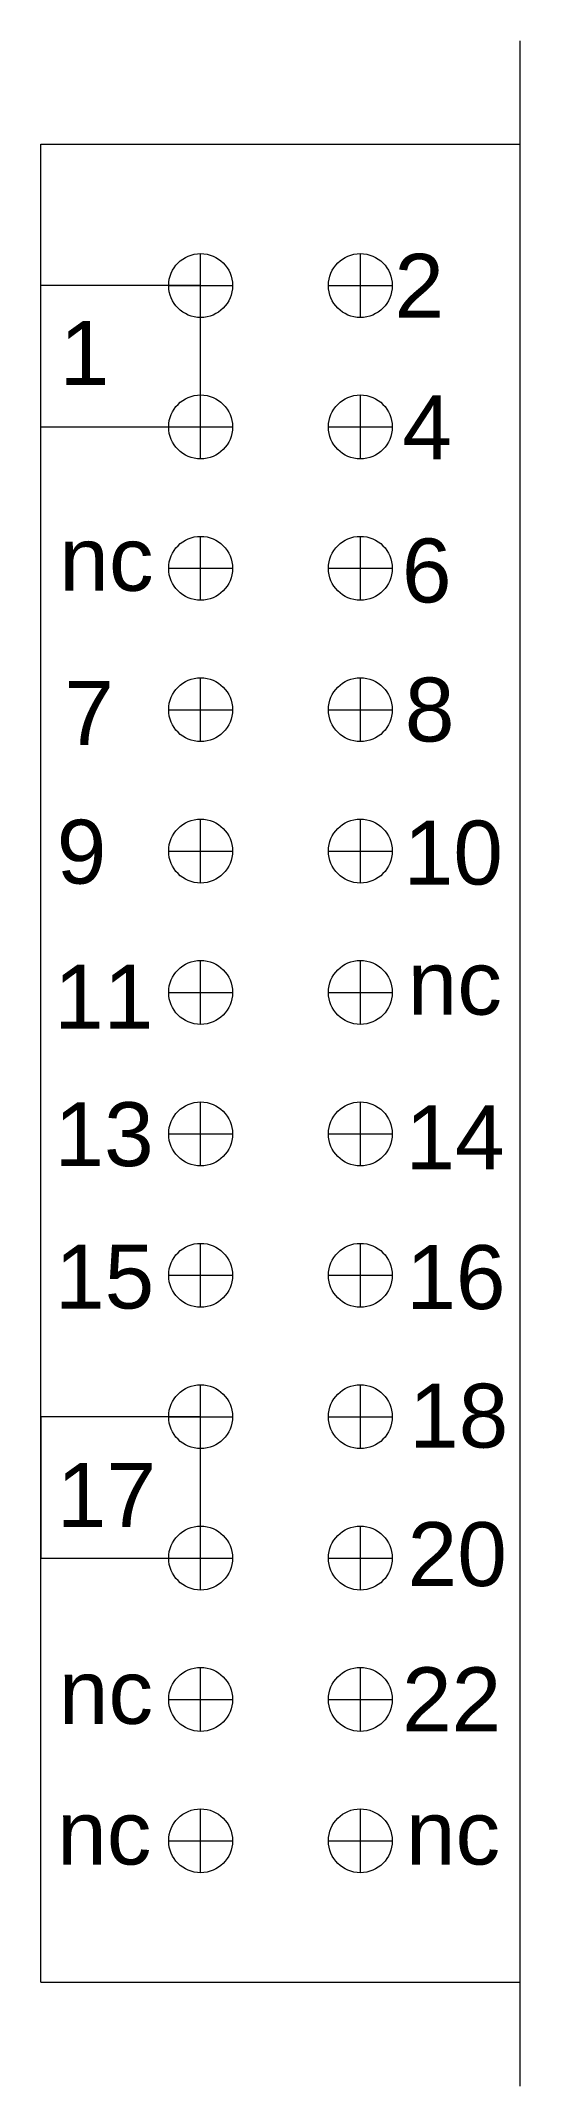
# Model space of a CAD drawing. Header units: inches. Extents: x 221.7 to 225.5, y 511.2 to 527.2.
import ezdxf

# ---------------------------------------------------------------- set-up
doc = ezdxf.new("R2010")
doc.units = ezdxf.units.IN
doc.header["$MEASUREMENT"] = 0
doc.layers.add('A101-Floorplan-1st-floor', color=7, linetype='Continuous', lineweight=9)
doc.styles.add('Small', font='Arial.ttf', dxfattribs={"height": 0.5})

msp = doc.modelspace()

# ---------------------------------------------------------------- linework, layer by layer
at = {"layer": 'A101-Floorplan-1st-floor', "lineweight": 5}
for p, q in [((225.455, 511.238), (225.455, 527.238)), ((221.705, 512.05), (221.705, 526.43)), ((221.705, 526.43), (225.455, 526.43)), ((222.955, 525.074), (222.955, 525.574)), ((224.205, 525.074), (224.205, 525.574)), ((222.955, 525.324), (221.705, 525.324)), ((222.705, 525.324), (223.205, 525.324)), ((222.955, 524.218), (222.955, 525.324)), ((223.955, 525.324), (224.455, 525.324)), ((222.955, 523.968), (222.955, 524.468)), ((224.205, 523.968), (224.205, 524.468)), ((221.705, 524.218), (222.955, 524.218)), ((222.705, 524.218), (223.205, 524.218)), ((223.955, 524.218), (224.455, 524.218)), ((222.955, 522.862), (222.955, 523.362)), ((224.205, 522.862), (224.205, 523.362)), ((222.705, 523.112), (223.205, 523.112)), ((223.955, 523.112), (224.455, 523.112)), ((222.955, 521.756), (222.955, 522.256)), ((224.205, 521.756), (224.205, 522.256)), ((222.705, 522.006), (223.205, 522.006)), ((223.955, 522.006), (224.455, 522.006)), ((222.955, 520.65), (222.955, 521.15)), ((224.205, 520.65), (224.205, 521.15)), ((222.705, 520.9), (223.205, 520.9)), ((223.955, 520.9), (224.455, 520.9)), ((222.955, 519.544), (222.955, 520.044)), ((224.205, 519.544), (224.205, 520.044)), ((222.705, 519.794), (223.205, 519.794)), ((223.955, 519.794), (224.455, 519.794)), ((222.955, 518.437), (222.955, 518.937)), ((224.205, 518.437), (224.205, 518.937)), ((222.705, 518.687), (223.205, 518.687)), ((223.955, 518.687), (224.455, 518.687)), ((222.955, 517.331), (222.955, 517.831)), ((224.205, 517.331), (224.205, 517.831)), ((222.705, 517.581), (223.205, 517.581)), ((223.955, 517.581), (224.455, 517.581)), ((222.955, 516.225), (222.955, 516.725)), ((224.205, 516.225), (224.205, 516.725)), ((222.955, 516.475), (221.705, 516.475)), ((221.705, 516.475), (221.705, 515.369)), ((222.705, 516.475), (223.205, 516.475)), ((222.955, 515.369), (222.955, 516.475)), ((223.955, 516.475), (224.455, 516.475)), ((222.955, 515.119), (222.955, 515.619)), ((224.205, 515.119), (224.205, 515.619)), ((221.705, 515.369), (222.955, 515.369)), ((222.705, 515.369), (223.205, 515.369)), ((223.955, 515.369), (224.455, 515.369)), ((222.955, 514.013), (222.955, 514.513)), ((224.205, 514.013), (224.205, 514.513)), ((222.705, 514.263), (223.205, 514.263)), ((223.955, 514.263), (224.455, 514.263)), ((222.955, 512.907), (222.955, 513.407)), ((224.205, 512.907), (224.205, 513.407)), ((222.705, 513.157), (223.205, 513.157)), ((223.955, 513.157), (224.455, 513.157)), ((221.705, 512.05), (225.455, 512.05))]:
    msp.add_line(p, q, dxfattribs=at)
for centre in [(222.955, 525.324), (224.205, 525.324), (222.955, 524.218), (224.205, 524.218), (222.955, 523.112), (224.205, 523.112), (222.955, 522.006), (224.205, 522.006), (222.955, 520.9), (224.205, 520.9), (222.955, 519.794), (224.205, 519.794), (222.955, 518.687), (224.205, 518.687), (222.955, 517.581), (224.205, 517.581), (222.955, 516.475), (224.205, 516.475), (222.955, 515.369), (224.205, 515.369), (222.955, 514.263), (224.205, 514.263), (222.955, 513.157), (224.205, 513.157)]:
    msp.add_circle(centre, 0.25, dxfattribs=at)

# ---------------------------------------------------------------- texts
at = {"layer": 'A101-Floorplan-1st-floor', "lineweight": 5, "style": 'Small'}
for s, p in [('2', (224.471, 525.072)), ('1', (221.852, 524.546)), ('4', (224.534, 523.964)), ('nc', (221.849, 522.936)), ('6', (224.53, 522.845)), ('8', (224.553, 521.757)), ('7', (221.888, 521.73)), ('9', (221.829, 520.645)), ('10', (224.544, 520.638)), ('11', (221.808, 519.51)), ('nc', (224.575, 519.62)), ('13', (221.811, 518.435)), ('14', (224.558, 518.411)), ('15', (221.815, 517.321)), ('16', (224.564, 517.317)), ('18', (224.586, 516.233)), ('17', (221.829, 515.612)), ('20', (224.575, 515.15)), ('nc', (221.845, 514.072)), ('22', (224.531, 514.014)), ('nc', (221.832, 512.971)), ('nc', (224.561, 512.971))]:
    msp.add_text(s, height=0.5, dxfattribs=at).set_placement(p)

doc.saveas('drawing.dxf')
